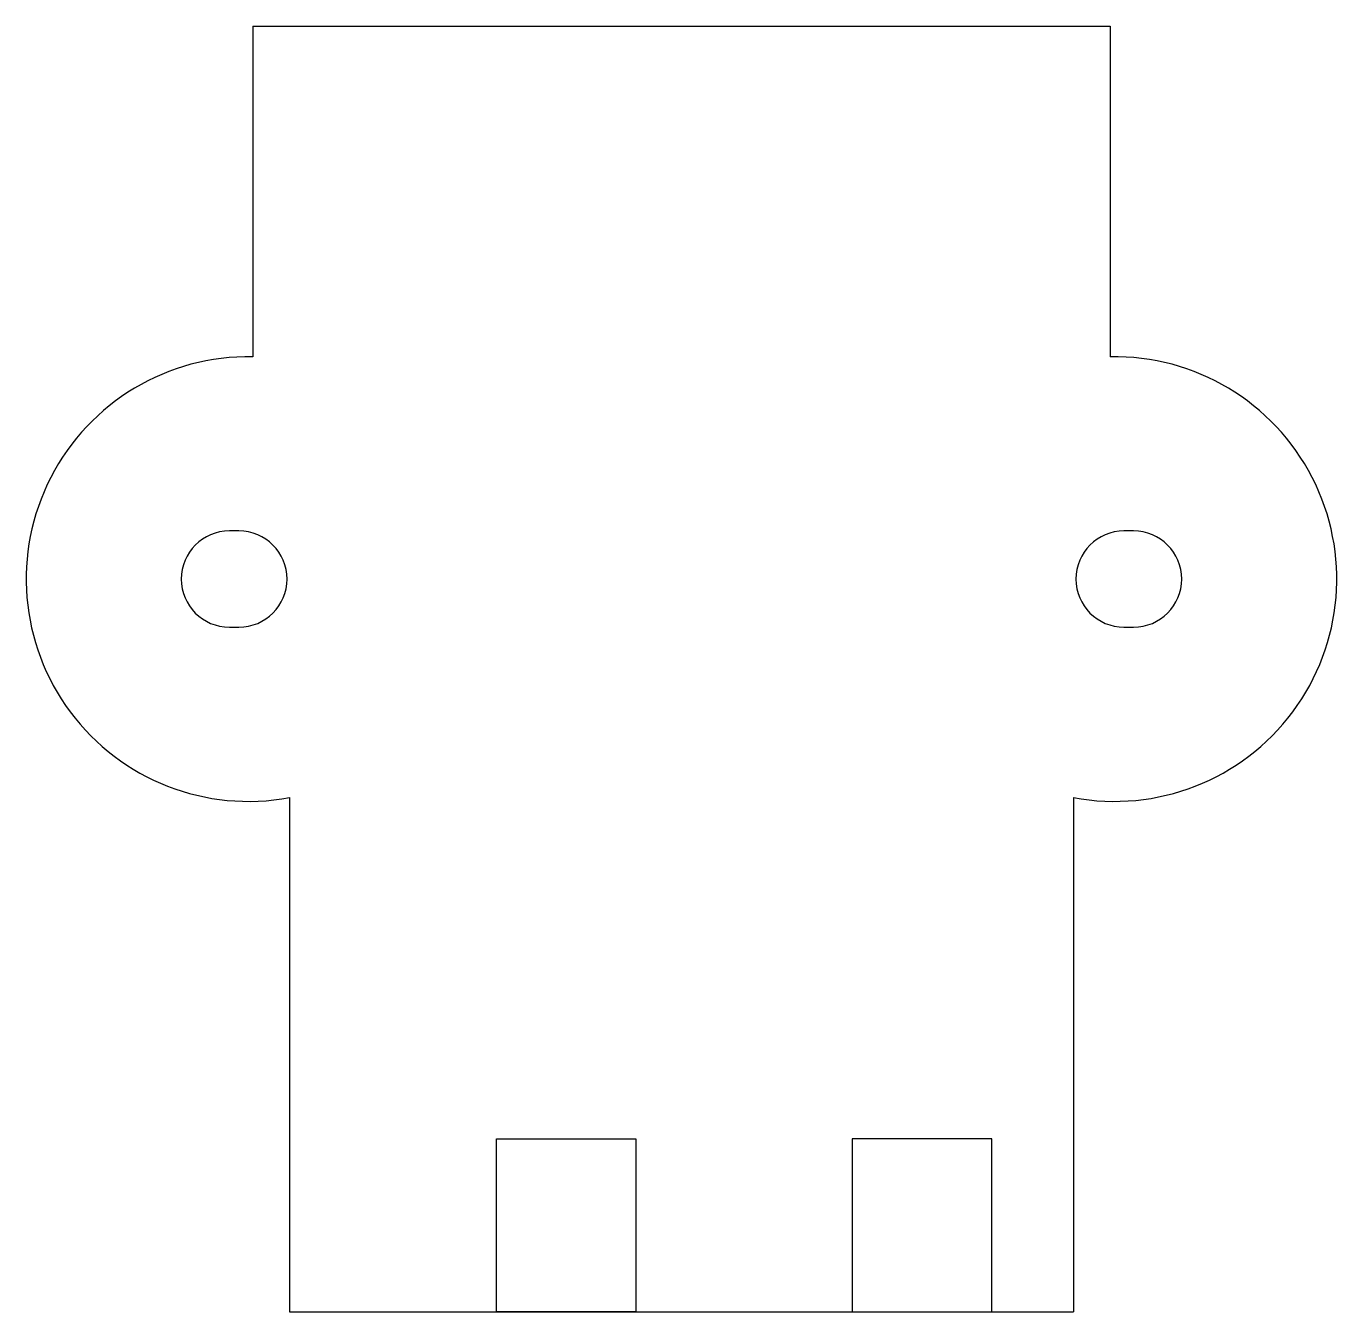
# Model space of a CAD drawing. Header units: millimetres. Extents: x 380.4 to 407.7, y -1004.8 to -978.
import ezdxf

# ---------------------------------------------------------------- set-up
doc = ezdxf.new("R2010")
doc.units = ezdxf.units.MM
doc.header["$MEASUREMENT"] = 0

msp = doc.modelspace()

# ---------------------------------------------------------------- linework, layer by layer
for p, q in [((385.153, -978.032), (402.978, -978.032)), ((385.153, -978.032), (385.153, -984.907)), ((402.978, -978.032), (402.978, -984.907)), ((385.917, -994.075), (385.917, -1004.77)), ((402.214, -994.075), (402.214, -1004.77)), ((385.917, -1004.77), (402.214, -1004.77))]:
    msp.add_line(p, q)
for points in [[(384.665, -988.53, 1), (384.665, -990.53), (384.865, -990.53, 1), (384.865, -988.53)], [(403.265, -988.53, 1), (403.265, -990.53), (403.465, -990.53, 1), (403.465, -988.53)]]:
    msp.add_lwpolyline(points, format="xyb", close=True)
for points in [[(390.217, -1001.17), (393.117, -1001.17), (393.117, -1004.77), (390.217, -1004.77)], [(400.514, -1001.17), (397.614, -1001.17), (397.614, -1004.77), (400.514, -1004.77)]]:
    msp.add_lwpolyline(points, close=True)
for centre, start, end in [((385.065, -989.53), 88.9171, 280.6102), ((403.065, -989.53), 259.3898, 91.0829)]:
    msp.add_arc(centre, 4.624, start, end)

doc.saveas('drawing.dxf')
